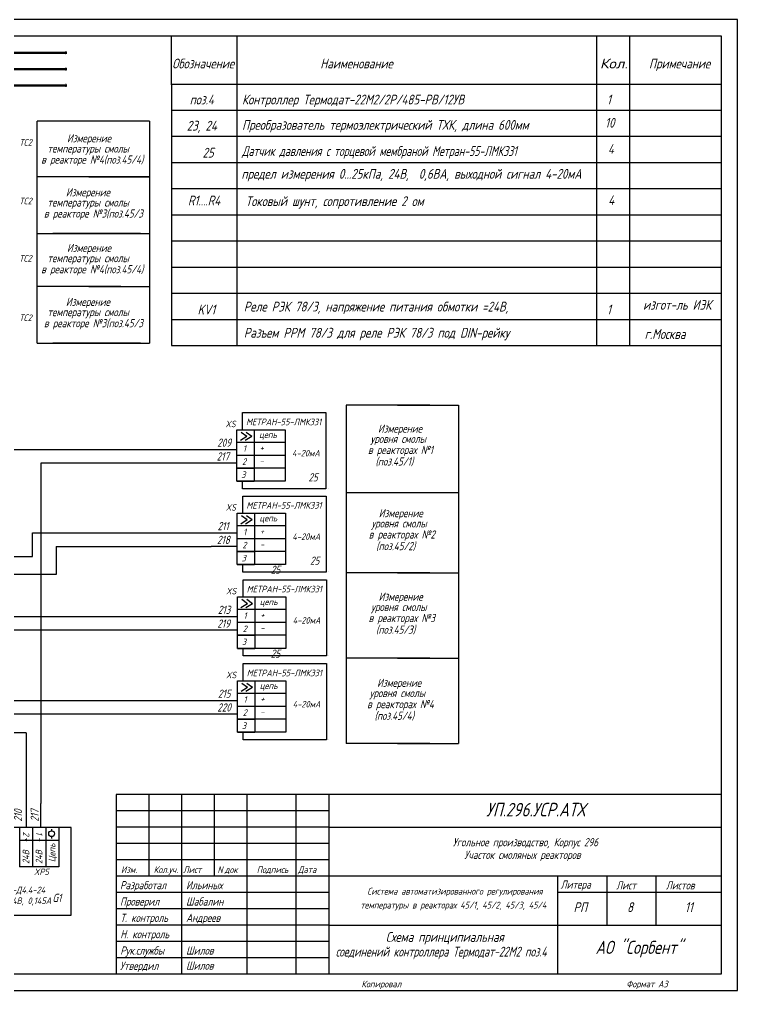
# Model space of a CAD drawing. Header units: millimetres. Extents: x 939 to 1443, y -1071 to -714.
# Drawn here: x 1179.9 to 1443.4, y -1070.6 to -714.1 of the extents above; entities that cross this region are included whole.
import ezdxf
from ezdxf.enums import TextEntityAlignment as Align

# ---------------------------------------------------------------- set-up
doc = ezdxf.new("R2010")
doc.units = ezdxf.units.MM
doc.layers.add('MAIN', color=7, linetype='Continuous', lineweight=50)
doc.styles.add('GOST тип А', font='', dxfattribs={"oblique": 15})
doc.styles.add('ROMANC', font='', dxfattribs={"height": 2.5})
doc.styles.get('GOST тип А').set_extended_font_data('GOST type A')
doc.styles.get('ROMANC').set_extended_font_data('GOST type A')

msp = doc.modelspace()

# ---------------------------------------------------------------- linework, layer by layer
at = {"color": 7}
for p, q in [((1443.37, -714.1), (938.62, -714.1)), ((1443.37, -1070.65), (1443.37, -714.1)), ((938.62, -1070.65), (1443.37, -1070.65))]:
    msp.add_line(p, q, dxfattribs=at)
at = {"color": 7, "lineweight": 30}
for p, q in [((962.62, -720.1), (1437.37, -720.1)), ((1437.37, -720.1), (1437.37, -1064.65)), ((1437.37, -1064.65), (962.62, -1064.65))]:
    msp.add_line(p, q, dxfattribs=at)
at = {"linetype": 'Continuous'}
for p, q in [((1235.67, -720.1), (1437.37, -720.1)), ((1235.67, -738.1), (1235.67, -720.1)), ((1259.67, -720.1), (1259.67, -833.81)), ((1391.67, -720.1), (1391.67, -833.81)), ((1403.67, -720.1), (1403.67, -833.81)), ((1235.67, -737.81), (1437.37, -737.81)), ((1235.67, -738.1), (1235.67, -833.81)), ((1235.67, -747.41), (1437.37, -747.41)), ((1235.67, -757.01), (1437.37, -757.01)), ((1235.67, -766.61), (1437.37, -766.61)), ((1235.67, -776.21), (1437.37, -776.21)), ((1235.67, -785.81), (1437.37, -785.81)), ((1235.67, -795.41), (1437.37, -795.41)), ((1235.67, -805.01), (1437.37, -805.01)), ((1235.67, -814.61), (1437.37, -814.61)), ((1235.67, -824.21), (1437.37, -824.21)), ((1235.67, -833.81), (1437.37, -833.81)), ((1261.25, -865.62), (1263.35, -867.12)), ((1263.05, -865.62), (1265.15, -867.12)), ((1265.97, -864.75), (1265.97, -878.85)), ((1259.65, -869.25), (1277.37, -869.25)), ((1260.95, -868.62), (1263.35, -867.12)), ((1262.75, -868.62), (1265.15, -867.12)), ((1176.75, -872), (1259.65, -872)), ((1259.65, -876.99), (1187.73, -876.99)), ((1259.65, -878.85), (1259.65, -874.05)), ((1259.65, -874.05), (1265.97, -874.05)), ((1259.65, -874.05), (1277.37, -874.05)), ((1259.65, -883.65), (1259.65, -878.85)), ((1259.65, -878.85), (1265.97, -878.85)), ((1259.65, -878.85), (1265.97, -878.85)), ((1265.97, -878.85), (1259.65, -878.85)), ((1259.65, -878.85), (1265.97, -878.85)), ((1259.65, -878.85), (1265.97, -878.85)), ((1277.37, -878.85), (1259.65, -878.85)), ((1265.97, -878.85), (1265.97, -883.65)), ((1277.37, -878.85), (1277.37, -883.65)), ((1265.97, -883.65), (1259.65, -883.65)), ((1259.65, -883.65), (1265.97, -883.65)), ((1259.65, -883.65), (1265.97, -883.65)), ((1261.08, -899.25), (1263.48, -897.75)), ((1261.38, -896.25), (1263.48, -897.75)), ((1262.88, -899.25), (1265.28, -897.75)), ((1263.18, -896.25), (1265.28, -897.75)), ((1266.09, -895.38), (1266.09, -909.48)), ((1259.77, -899.88), (1277.49, -899.88)), ((1184.69, -902.63), (1259.77, -902.63)), ((1259.77, -909.48), (1259.77, -904.68)), ((1259.77, -904.68), (1266.09, -904.68)), ((1259.77, -904.68), (1277.49, -904.68)), ((1259.77, -907.63), (1250.3, -907.63)), ((1259.77, -914.28), (1259.77, -909.48)), ((1259.77, -909.48), (1266.09, -909.48)), ((1259.77, -909.48), (1266.09, -909.48)), ((1266.09, -909.48), (1259.77, -909.48)), ((1259.77, -909.48), (1266.09, -909.48)), ((1259.77, -909.48), (1266.09, -909.48)), ((1277.49, -909.48), (1259.77, -909.48)), ((1266.09, -909.48), (1266.09, -914.28)), ((1277.49, -909.48), (1277.49, -914.28)), ((1266.09, -914.28), (1259.77, -914.28)), ((1259.77, -914.28), (1266.09, -914.28)), ((1259.77, -914.28), (1266.09, -914.28)), ((1261.49, -926.98), (1263.59, -928.48)), ((1263.29, -926.98), (1265.39, -928.48)), ((1266.21, -926.12), (1266.21, -940.22)), ((1261.19, -929.98), (1263.59, -928.48)), ((1262.99, -929.98), (1265.39, -928.48)), ((1129.7, -933.37), (1259.89, -933.37)), ((1259.89, -930.62), (1277.61, -930.62)), ((1259.89, -940.22), (1259.89, -935.42)), ((1259.89, -935.42), (1266.21, -935.42)), ((1259.89, -935.42), (1277.61, -935.42)), ((1259.89, -938.36), (1250.41, -938.36)), ((1259.89, -945.02), (1259.89, -940.22)), ((1259.89, -940.22), (1266.21, -940.22)), ((1259.89, -940.22), (1266.21, -940.22)), ((1266.21, -940.22), (1259.89, -940.22)), ((1259.89, -940.22), (1266.21, -940.22)), ((1259.89, -940.22), (1266.21, -940.22)), ((1277.61, -940.22), (1259.89, -940.22)), ((1266.21, -940.22), (1266.21, -945.02)), ((1277.61, -940.22), (1277.61, -945.02)), ((1266.21, -945.02), (1259.89, -945.02)), ((1259.89, -945.02), (1266.21, -945.02)), ((1259.89, -945.02), (1266.21, -945.02)), ((1261.5, -957.77), (1263.6, -959.27)), ((1263.3, -957.77), (1265.4, -959.27)), ((1266.21, -956.9), (1266.21, -971)), ((1259.89, -961.4), (1277.61, -961.4)), ((1261.2, -960.77), (1263.6, -959.27)), ((1263, -960.77), (1265.4, -959.27)), ((1112.86, -964.16), (1259.89, -964.16)), ((1259.89, -971), (1259.89, -966.2)), ((1259.89, -966.2), (1266.21, -966.2)), ((1259.89, -966.2), (1277.61, -966.2)), ((1259.89, -969.15), (1250.42, -969.15)), ((1259.89, -975.8), (1259.89, -971)), ((1259.89, -971), (1266.21, -971)), ((1259.89, -971), (1266.21, -971)), ((1266.21, -971), (1259.89, -971)), ((1259.89, -971), (1266.21, -971)), ((1259.89, -971), (1266.21, -971)), ((1277.61, -971), (1259.89, -971)), ((1266.21, -971), (1266.21, -975.8)), ((1277.61, -971), (1277.61, -975.8)), ((1266.21, -975.8), (1259.89, -975.8)), ((1259.89, -975.8), (1266.21, -975.8)), ((1259.89, -975.8), (1266.21, -975.8))]:
    msp.add_line(p, q, dxfattribs=at)
for p, q in [((1186.47, -832.95), (1186.47, -751.4)), ((1227.68, -751.4), (1186.47, -751.4)), ((1227.68, -751.4), (1227.68, -832.95)), ((1227.68, -771.93), (1186.47, -771.93)), ((1205.37, -771.93), (1227.68, -771.93)), ((1186.47, -792.7), (1217.16, -792.7)), ((1217.16, -792.7), (1192.17, -792.7)), ((1224.36, -792.7), (1205.37, -792.7)), ((1205.37, -792.7), (1227.68, -792.7)), ((1217.16, -812.18), (1186.47, -812.18)), ((1205.37, -812.18), (1227.68, -812.18)), ((1186.47, -832.95), (1217.16, -832.95)), ((1217.16, -832.95), (1192.17, -832.95)), ((1198.61, -832.95), (1227.68, -832.95)), ((1224.36, -832.95), (1205.37, -832.95)), ((1205.37, -832.95), (1227.68, -832.95)), ((1330.45, -855.73), (1299.76, -855.73)), ((1318.66, -855.73), (1340.97, -855.73)), ((1299.76, -887.82), (1330.45, -887.82)), ((1311.89, -887.82), (1340.97, -887.82)), ((1330.45, -917.29), (1299.76, -917.29)), ((1318.66, -917.29), (1340.97, -917.29)), ((1330.45, -948.63), (1299.76, -948.63)), ((1318.66, -948.63), (1340.97, -948.63)), ((1330.45, -979.94), (1299.76, -979.94)), ((1318.66, -979.94), (1340.97, -979.94)), ((1293.37, -1004.65), (1215.37, -1004.65)), ((1293.37, -1010.65), (1215.37, -1010.65)), ((1293.37, -1016.65), (1215.37, -1016.65)), ((1293.37, -1034.65), (1215.37, -1034.65)), ((1293.37, -1040.65), (1215.37, -1040.65)), ((1293.37, -1046.65), (1215.37, -1046.65)), ((1293.37, -1052.65), (1215.37, -1052.65)), ((1293.37, -1058.65), (1215.37, -1058.65))]:
    msp.add_line(p, q)
at = {"linetype": 'Continuous', "lineweight": 30}
for p, q in [((1261.75, -858.46), (1292.29, -858.46)), ((1261.75, -864.75), (1261.75, -858.46)), ((1292.29, -858.46), (1292.29, -886.42)), ((1259.65, -878.85), (1259.65, -864.75)), ((1259.65, -864.75), (1277.37, -864.75)), ((1277.37, -864.75), (1277.37, -883.65)), ((1259.65, -883.65), (1259.65, -878.85)), ((1277.37, -883.65), (1259.65, -883.65)), ((1261.75, -886.42), (1261.75, -883.65)), ((1292.29, -886.42), (1261.75, -886.42)), ((1261.87, -889.09), (1292.42, -889.09)), ((1261.87, -895.38), (1261.87, -889.09)), ((1292.42, -889.09), (1292.42, -917.05)), ((1259.77, -909.48), (1259.77, -895.38)), ((1259.77, -895.38), (1277.49, -895.38)), ((1277.49, -895.38), (1277.49, -914.28)), ((1259.77, -914.28), (1259.77, -909.48)), ((1277.49, -914.28), (1259.77, -914.28)), ((1261.87, -917.05), (1261.87, -914.28)), ((1292.42, -917.05), (1261.87, -917.05)), ((1261.99, -919.83), (1292.53, -919.83)), ((1261.99, -926.12), (1261.99, -919.83)), ((1292.53, -919.83), (1292.53, -947.79)), ((1259.89, -940.22), (1259.89, -926.12)), ((1259.89, -926.12), (1277.61, -926.12)), ((1277.61, -926.12), (1277.61, -945.02)), ((1259.89, -945.02), (1259.89, -940.22)), ((1277.61, -945.02), (1259.89, -945.02)), ((1261.99, -947.79), (1261.99, -945.02)), ((1292.53, -947.79), (1261.99, -947.79)), ((1261.99, -950.62), (1292.54, -950.62)), ((1261.99, -956.9), (1261.99, -950.62)), ((1292.54, -950.62), (1292.54, -978.58)), ((1259.89, -971), (1259.89, -956.9)), ((1259.89, -956.9), (1277.61, -956.9)), ((1277.61, -956.9), (1277.61, -975.8)), ((1259.89, -975.8), (1259.89, -971)), ((1277.61, -975.8), (1259.89, -975.8)), ((1261.99, -978.58), (1261.99, -975.8)), ((1292.54, -978.58), (1261.99, -978.58)), ((1198.94, -1010.77), (1116.07, -1010.77)), ((1198.94, -1042.97), (1198.94, -1010.77)), ((1116.07, -1042.97), (1198.94, -1042.97))]:
    msp.add_line(p, q, dxfattribs=at)
at = {"color": 7, "lineweight": -3}
for p, q in [((1299.76, -855.73), (1299.76, -979.94)), ((1340.97, -855.73), (1340.97, -979.94)), ((1187.73, -876.99), (1187.73, -1001.93)), ((1184.69, -911.28), (1184.69, -902.63)), ((1193.42, -907.63), (1193.42, -917.92)), ((1193.42, -907.63), (1250.3, -907.63)), ((1146.49, -911.28), (1184.69, -911.28)), ((1193.42, -917.92), (1167.93, -917.92)), ((1250.41, -938.36), (1148.33, -938.36)), ((1250.42, -969.15), (1128.53, -969.15)), ((1182.39, -976.05), (1155.33, -976.05))]:
    msp.add_line(p, q, dxfattribs=at)
at = {"lineweight": 30}
for p, q in [((1215.37, -998.65), (1215.37, -1064.65)), ((1437.37, -998.65), (1215.37, -998.65)), ((1227.37, -998.65), (1227.37, -1028.65)), ((1239.37, -998.65), (1239.37, -1064.65)), ((1251.37, -998.65), (1251.37, -1028.65)), ((1263.37, -998.65), (1263.37, -1064.65)), ((1281.37, -998.65), (1281.37, -1064.65)), ((1293.37, -998.65), (1293.37, -1064.65)), ((1191.71, -1011.35), (1191.71, -1011.98)), ((1293.37, -1010.65), (1437.37, -1010.65)), ((1191.71, -1014.14), (1191.71, -1014.77)), ((1293.37, -1022.65), (1215.37, -1022.65)), ((1437.37, -1028.65), (1215.37, -1028.65)), ((1377.37, -1028.65), (1377.37, -1064.65)), ((1395.37, -1028.65), (1395.37, -1046.65)), ((1413.37, -1028.65), (1413.37, -1046.65)), ((1437.37, -1034.65), (1377.37, -1034.65)), ((1293.37, -1046.65), (1437.37, -1046.65))]:
    msp.add_line(p, q, dxfattribs=at)
at = {"lineweight": 30, "ltscale": 0.5}
for p, q in [((1179.94, -1010.77), (1179.94, -1025.17)), ((1189.54, -1010.77), (1189.54, -1025.17)), ((1194.34, -1010.77), (1194.34, -1025.17)), ((1194.34, -1015.57), (1179.94, -1015.57)), ((1194.34, -1025.17), (1179.94, -1025.17))]:
    msp.add_line(p, q, dxfattribs=at)
at = {"ltscale": 0.5}
msp.add_line((1184.74, -1010.77), (1184.74, -1025.17), dxfattribs=at)
at = {"linetype": 'Continuous', "lineweight": 30}
msp.add_circle((1191.71, -1013.06), 1.08, dxfattribs=at)
for centre in [(1293.26, -889.02), (1293.38, -919.65), (1293.5, -950.39), (1293.5, -981.17)]:
    msp.add_arc(centre, 2.81, 90.9829, 91.2444)
at = {"layer": 'MAIN', "color": 7, "linetype": 'Continuous', "lineweight": 50}
for p, q in [((989.27, -726.33), (1197.29, -726.33)), ((989.27, -732.33), (1197.29, -732.33)), ((989.27, -738.33), (1197.29, -738.33))]:
    msp.add_line(p, q, dxfattribs=at)
at = {"layer": 'MAIN', "color": 7, "linetype": 'Continuous', "lineweight": -3}
for p, q in [((1182.36, -976.05), (1182.36, -1010.77)), ((1187.73, -1010.77), (1187.73, -1001.93))]:
    msp.add_line(p, q, dxfattribs=at)

# ---------------------------------------------------------------- texts
at = {"linetype": 'Continuous', "oblique": 15}
for s, height, style, p in [('Обозначение', 3.6, 'GOST тип А', (1235.97, -732.1)), ('Наименование', 3.6, 'GOST тип А', (1290.27, -732.1)), ('Примечание', 3.6, 'GOST тип А', (1410.87, -732.1)), ('ТС2', 2.4, 'GOST тип А', (1179.9, -760.44)), ('Измерение', 3, 'GOST тип А', (1197.34, -759.22)), ('температуры смолы', 3, 'GOST тип А', (1190.19, -762.99)), (' в реакторе №4(поз.45/4)', 3, 'GOST тип А', (1186.35, -767.05)), ('Измерение', 3, 'GOST тип А', (1196.95, -779.04)), ('ТС2', 2.4, 'GOST тип А', (1179.88, -781.95)), ('температуры смолы', 3, 'GOST тип А', (1190.19, -782.8)), (' в реакторе №3(поз.45/3', 3, 'GOST тип А', (1187.35, -786.86)), ('Измерение', 3, 'GOST тип А', (1197.34, -799.48)), ('ТС2', 2.4, 'GOST тип А', (1179.82, -803.02)), ('температуры смолы', 3, 'GOST тип А', (1190.19, -803.24)), (' в реакторе №4(поз.45/4)', 3, 'GOST тип А', (1186.35, -807.31)), ('Измерение', 3, 'GOST тип А', (1196.95, -819.29)), ('ТС2', 2.4, 'GOST тип А', (1179.86, -824.82)), ('температуры смолы', 3, 'GOST тип А', (1190.19, -823.05)), (' в реакторе №3(поз.45/3', 3, 'GOST тип А', (1187.35, -827.12)), ('XS', 2.4, 'GOST тип А', (1255.45, -863.82)), ('МЕТРАН-55-ЛМК331', 2.4, 'GOST тип А', (1263.04, -863.08)), ('Измерение', 3, 'GOST тип А', (1311.44, -865.81)), ('209', 3, 'GOST тип А', (1252.47, -870.99)), ('уровня смолы ', 3, 'GOST тип А', (1308.72, -869.57)), ('217', 3, 'GOST тип А', (1252.26, -876.04)), ('1', 2.4, 'GOST тип А', (1261.88, -872.85)), ('+', 2.4, 'ROMANC', (1268.05, -872.55)), ('4-20мА', 2.4, 'GOST тип А', (1279.91, -874.56)), (' в реакторах №1', 3, 'GOST тип А', (1306.24, -873.64)), ('2', 2.4, 'GOST тип А', (1261.58, -877.65)), ('-', 2.4, 'ROMANC', (1268.05, -877.35)), ('(поз.45/1)', 3, 'GOST тип А', (1310.51, -877.9)), ('3', 2.4, 'GOST тип А', (1261.28, -882.45)), ('МЕТРАН-55-ЛМК331', 2.4, 'GOST тип А', (1263.16, -893.71)), ('XS', 2.4, 'GOST тип А', (1255.57, -894.45)), ('Измерение', 3, 'GOST тип А', (1311.72, -896.87)), ('уровня смолы ', 3, 'GOST тип А', (1309, -900.63)), ('211', 3, 'GOST тип А', (1252.59, -901.62)), ('1', 2.4, 'GOST тип А', (1262, -903.48)), ('+', 2.4, 'ROMANC', (1268.17, -903.18)), (' в реакторах №2', 3, 'GOST тип А', (1306.52, -904.69)), ('218', 3, 'GOST тип А', (1252.38, -906.67)), ('4-20мА', 2.4, 'GOST тип А', (1280.03, -905.19)), ('2', 2.4, 'GOST тип А', (1261.7, -908.28)), ('-', 2.4, 'ROMANC', (1268.17, -907.98)), ('(поз.45/2)', 3, 'GOST тип А', (1310.79, -908.96)), ('3', 2.4, 'GOST тип А', (1261.4, -913.08)), ('XS', 2.4, 'GOST тип А', (1255.69, -925.19)), ('МЕТРАН-55-ЛМК331', 2.4, 'GOST тип А', (1263.28, -924.45)), ('Измерение', 3, 'GOST тип А', (1311.67, -927.53)), ('213', 3, 'GOST тип А', (1252.71, -932.36)), ('уровня смолы ', 3, 'GOST тип А', (1308.95, -931.29)), ('1', 2.4, 'GOST тип А', (1262.12, -934.22)), ('+', 2.4, 'ROMANC', (1268.29, -933.92)), ('4-20мА', 2.4, 'GOST тип А', (1280.15, -935.93)), (' в реакторах №3', 3, 'GOST тип А', (1306.47, -935.35)), ('219', 3, 'GOST тип А', (1252.5, -937.41)), ('2', 2.4, 'GOST тип А', (1261.82, -939.02)), ('-', 2.4, 'ROMANC', (1268.29, -938.72)), ('(поз.45/3)', 3, 'GOST тип А', (1310.74, -939.62)), ('3', 2.4, 'GOST тип А', (1261.52, -943.82)), ('XS', 2.4, 'GOST тип А', (1255.69, -955.98)), ('МЕТРАН-55-ЛМК331', 2.4, 'GOST тип А', (1263.29, -955.24)), ('Измерение', 3, 'GOST тип А', (1311.12, -959.16)), ('215', 3, 'GOST тип А', (1252.72, -963.15)), ('1', 2.4, 'GOST тип А', (1262.12, -965)), ('уровня смолы ', 3, 'GOST тип А', (1308.4, -962.92)), ('220', 3, 'GOST тип А', (1252.5, -968.2)), ('+', 2.4, 'ROMANC', (1268.29, -964.7)), ('4-20мА', 2.4, 'GOST тип А', (1280.15, -966.71)), (' в реакторах №4', 3, 'GOST тип А', (1305.93, -966.98)), ('2', 2.4, 'GOST тип А', (1261.82, -969.8)), ('-', 2.4, 'ROMANC', (1268.29, -969.5)), ('(поз.45/4)', 3, 'GOST тип А', (1310.19, -971.25)), ('3', 2.4, 'GOST тип А', (1261.52, -974.6))]:
    msp.add_text(s, height=height, dxfattribs=dict(at, style=style)).set_placement(p)
at = {"linetype": 'Continuous', "style": 'GOST тип А', "oblique": 15, "width": 1.441394}
msp.add_text('Кол.', height=3.6, dxfattribs=at).set_placement((1392.87, -732.1), (1403.07, -732.1), align=Align.FIT)
at = {"color": 7, "linetype": 'Continuous', "style": 'GOST тип А', "oblique": 15}
for s, height, p in [('4', 3.6, (1395.92, -782.24)), ('цепь', 2.4, (1267.84, -867.77)), ('цепь', 2.4, (1267.96, -898.4)), ('цепь', 2.4, (1268.08, -929.13)), ('цепь', 2.4, (1268.09, -959.92)), ('XP5', 2.4, (1185.23, -1028.25)), ('БП14Б-Д4.4-24', 2.4, (1168.76, -1034.92))]:
    msp.add_text(s, height=height, dxfattribs=at).set_placement(p)
at = {"linetype": 'Continuous', "style": 'GOST тип А', "oblique": 15}
for s, height, rotation, p in [('210', 3, 90, (1180.9, -1008.66)), ('217', 3, 90, (1187.01, -1008.66)), ('2', 2.4, 270, (1181.2, -1012.29)), ('24В  +', 2.4, 90, (1183.49, -1024.16)), ('24В  -', 2.4, 90, (1188.29, -1024.16)), ('1', 2.4, 270, (1186, -1012.29)), ('Цепь', 2.4, 89.7415, (1193.05, -1023.5))]:
    msp.add_text(s, height=height, rotation=rotation, dxfattribs=at).set_placement(p)
at = {"color": 7, "style": 'GOST тип А', "oblique": 15}
for s, height, p in [('Изм.', 2.4, (1217.17, -1027.45)), ('Кол.уч.', 2.4, (1229.17, -1027.45)), ('Лист', 2.4, (1239.97, -1027.45)), ('N', 2.4, (1252.57, -1027.45)), ('док', 2.4, (1255.22, -1027.45)), ('Подпись', 2.4, (1266.97, -1027.45)), ('Дата', 2.4, (1282.13, -1027.45)), ('Разработал', 3, (1216.81, -1033.45)), ('Литера', 3, (1378.45, -1033.21)), ('Ильиных', 3, (1241.04, -1033.45)), ('Лист', 3, (1398.84, -1033.51)), ('Листов', 3, (1417.07, -1033.51)), ('Проверил', 3, (1216.81, -1039.45)), ('Шабалин', 3, (1241.04, -1039.45)), ('РП', 3.6, (1383.2, -1041.83)), ('8', 3.6, (1402.84, -1041.83)), ('Т. контроль', 3, (1216.91, -1045.45)), ('Андреев', 3, (1241.04, -1045.45)), ('Н. контроль', 3, (1216.91, -1051.45)), ('АО "Сорбент"', 4.8, (1391.26, -1057.18)), ('Рук.службы', 3, (1216.91, -1057.45)), ('Шилов', 3, (1241.04, -1057.45)), ('Утвердил', 3, (1216.81, -1063.06)), ('Шилов', 3, (1241.04, -1062.98)), ('Копировал', 2.4, (1305.37, -1069.45)), ('Формат A3', 2.4, (1402.57, -1069.45))]:
    msp.add_text(s, height=height, dxfattribs=at).set_placement(p)
at = {"style": 'GOST тип А', "oblique": 15}
msp.add_text('11', height=3.6, dxfattribs=at).set_placement((1424.05, -1041.83))
at = {"layer": 'MAIN', "color": 7, "linetype": 'Continuous', "lineweight": -3, "style": 'GOST тип А', "oblique": 15}
for p in [(1198.49, -727.53), (1198.49, -733.53), (1198.49, -739.53)]:
    msp.add_text('~', height=3, rotation=90, dxfattribs=at).set_placement(p)
for s, height, p in [('поз.4', 3.6, (1242.36, -745.32)), ('Контроллер Термодат-22М2/2Р/485-РВ/12УВ', 3.6, (1261.58, -745.32)), ('1', 3.6, (1395.45, -745.32)), ('23, 24', 3.6, (1241.3, -754.92)), ('Преобразователь термоэлектрический ТХК, длина 600мм', 3.6, (1261.58, -754.63)), ('10', 3.6, (1394.76, -753.83)), ('25', 3.6, (1247.07, -764.84)), ('4', 3.6, (1395.8, -763.43)), ('предел измерения 0...25кПа, 24В,  0,6ВА, выходной сигнал 4-20мА', 3.6, (1261.34, -772.6)), ('R1....R4', 3.6, (1241.71, -782.38)), ('Токовый шунт, сопротивление 2 ом', 3.6, (1262.91, -782.63)), ('KV1', 3.6, (1245.26, -822.44)), ('Реле РЭК 78/3, напряжение питания обмотки =24В,', 3.6, (1262.22, -821.34)), ('1', 3.6, (1395.45, -822.41)), ('изгот-ль ИЭК', 3.6, (1408.7, -820.69)), ('Разъем РРМ 78/3 для реле РЭК 78/3 под DIN-рейку', 3.6, (1262.22, -830.94)), ('г.Москва', 3.6, (1409.29, -831.41)), ('25', 3, (1285.94, -883.7)), ('25', 3, (1286.52, -914.32)), ('25', 3, (1272.13, -917.64)), ('25', 3, (1272.13, -948.43)), ('Вых. 24В, 0,145А', 2.4, (1168.38, -1038.86)), ('G1', 3, (1192.02, -1038.11)), ('Схема принципиальная ', 3.6, (1314.32, -1052.76))]:
    msp.add_text(s, height=height, dxfattribs=at).set_placement(p)
at = {"layer": 'MAIN', "color": 7, "linetype": 'Continuous', "lineweight": -3, "style": 'GOST тип А', "oblique": 15, "width": 0.9}
for s, p in [('Датчик давления с торцевой мембраной Метран-55-ЛМК331', (1261.58, -764.23)), ('соединений контроллера Термодат-22М2 поз.4', (1295.94, -1058.16))]:
    msp.add_text(s, height=3.6, dxfattribs=at).set_placement(p)
at = {"layer": 'MAIN', "style": 'GOST тип А', "oblique": 15}
msp.add_text('УП.296.УСР.АТХ', height=5, dxfattribs=at).set_placement((1351.15, -1006.72))
at = {"layer": 'MAIN', "color": 7, "linetype": 'Continuous', "style": 'GOST тип А', "oblique": 15}
for s, p in [('Угольное производство, Корпус 296', (1338.9, -1017.68)), ('Участок смоляных реакторов', (1343.13, -1022.32))]:
    msp.add_text(s, height=3, dxfattribs=at).set_placement(p)
at = {"layer": 'MAIN', "lineweight": 15, "style": 'GOST тип А', "oblique": 15}
for s, p in [('Система автоматизированного регулирования', (1307.53, -1035.42)), ('температуры в реакторах 45/1, 45/2, 45/3, 45/4', (1305.01, -1040.52))]:
    msp.add_text(s, height=2.5, dxfattribs=at).set_placement(p)

doc.saveas('drawing.dxf')
